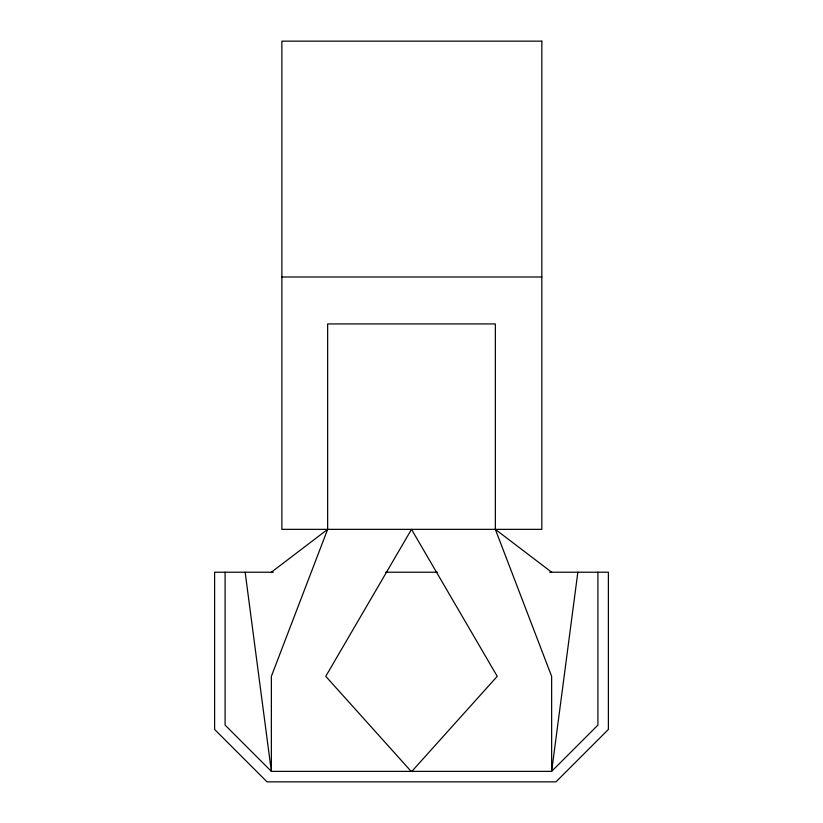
<?xml version="1.0" encoding="UTF-8"?>
<svg xmlns="http://www.w3.org/2000/svg" width="823" height="823" viewBox="0 0 823 823"><rect width="100%" height="100%" fill="white"/><g stroke="black" fill="none" stroke-linecap="round" stroke-linejoin="round"><path stroke-width="1.23" d="M577.849 572.211L551.636 771.367L271.364 771.367L225.091 725.094L225.091 572.211M597.91 572.211L597.91 725.094L551.636 771.367L551.636 676.331L495.353 529.354L495.353 323.933L327.647 323.933L327.647 529.354L271.364 676.331L271.364 771.367L245.151 572.211M411.85 771.367L497.236 676.331L411.5 529.354L325.764 676.331L411.15 771.367M271.364 572.211L327.647 529.354M281.877 276.991L541.832 276.991M273.246 572.211L214.608 572.211L214.608 729.435L267.022 781.85L555.978 781.85L608.392 729.435L608.392 572.211L549.754 572.211M385.658 572.211L437.342 572.211M495.353 529.354L551.636 572.211M541.832 41.15L281.877 41.15L281.877 529.354L541.832 529.354L541.832 41.15"/></g></svg>
